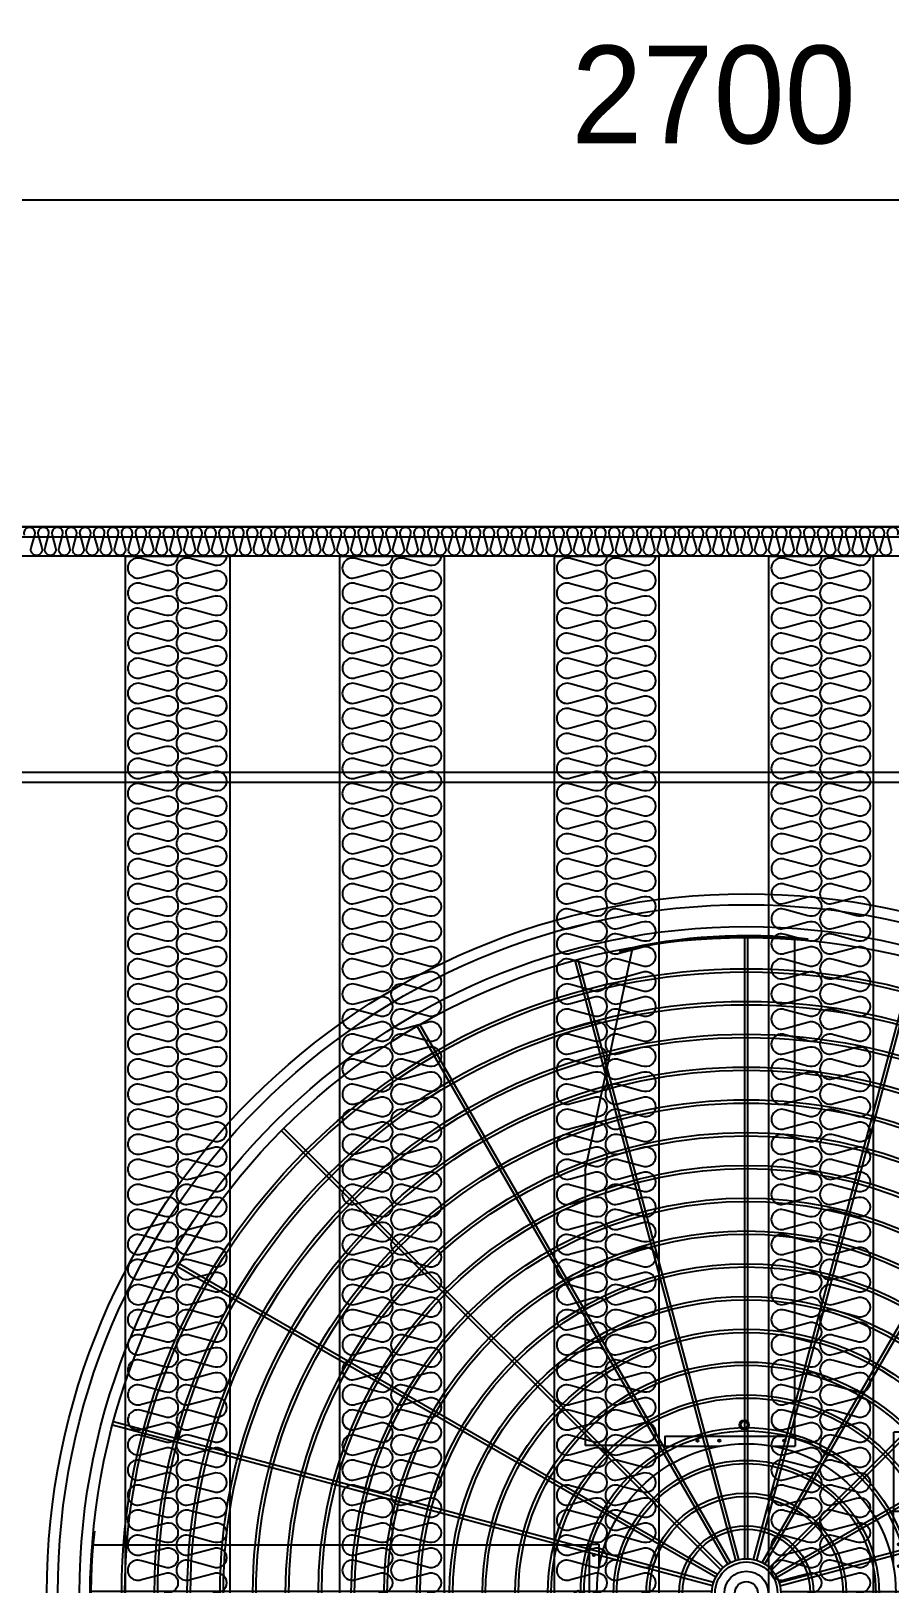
# Model space of a CAD drawing. Header units: millimetres. Extents: x 2376 to 31783, y 3878 to 24674.
# Drawn here: x 6692 to 7923, y 11557 to 13782 of the extents above; entities that cross this region are included whole.
import ezdxf

# ---------------------------------------------------------------- set-up
doc = ezdxf.new("R2010")
doc.units = ezdxf.units.MM
for name, color, linetype in [('LINE', 7, 'Continuous'), ('SMS', 220, 'Continuous'), ('냉각탑', 4, 'Continuous'), ('냉각탑_dim', 1, 'Continuous')]:
    doc.layers.add(name, color=color, linetype=linetype)
doc.styles.add('HY울릉도L', font='')
doc.styles.get('HY울릉도L').set_extended_font_data('HY울릉도L')
doc.dimstyles.new('성지DIM', dxfattribs={"dimtxt": 3.5, "dimasz": 3, "dimexe": 1, "dimexo": 2.5, "dimgap": 2, "dimtad": 1, "dimdec": 0, "dimzin": 3, "dimdsep": 46, "dimtxsty": 'HY울릉도L', "dimblk": 'ARCHTICK', "dimcen": -2, "dimclrd": 256, "dimclre": 256, "dimclrt": 7, "dimadec": 0, "dimazin": 0, "dimtfac": 1, "dimtdec": 0, "dimtofl": 0, "dimtmove": 0, "dimatfit": 3, "dimfxl": 1, "dimtolj": 1, "dimtzin": 0, "dimlwe": -1, "dimarcsym": 0})

# ---------------------------------------------------------------- blocks, each defined once
blk = doc.blocks.new('_ArchTick')
at = {"color": 0, "linetype": 'ByBlock', "const_width": 0.15}
blk.add_lwpolyline([(-0.5, -0.5), (0.5, 0.5)], dxfattribs=at)
blk = doc.blocks.new('*D592')
at = {"layer": 'Defpoints', "color": 0, "transparency": 16777216}
for p in [(9020, 13540.6), (6320.3, 13071.8), (9020, 13071.8)]:
    blk.add_point(p, dxfattribs=at)
at = {"layer": '냉각탑_dim', "transparency": 16777216}
for p, q in [((6320.3, 13171.8), (6320.3, 13580.6)), ((9020, 13171.8), (9020, 13580.6))]:
    blk.add_line(p, q, dxfattribs=at)
at = {"layer": '냉각탑_dim', "lineweight": -2, "transparency": 16777216}
blk.add_line((6320.3, 13540.6), (9020, 13540.6), dxfattribs=at)
at = {"layer": '냉각탑_dim', "lineweight": -2, "transparency": 16777216, "xscale": 120, "yscale": 120, "zscale": 120, "rotation": 180}
blk.add_blockref('_ArchTick', (6320.3, 13540.6), dxfattribs=at)
at = {"layer": '냉각탑_dim', "lineweight": -2, "transparency": 16777216, "xscale": 120, "yscale": 120, "zscale": 120}
blk.add_blockref('_ArchTick', (9020, 13540.6), dxfattribs=at)
at = {"layer": '냉각탑_dim', "color": 7, "transparency": 16777216, "insert": (7670.2, 13690.6), "char_height": 140, "attachment_point": 5, "style": 'HY울릉도L'}
blk.add_mtext('\\A1;2700', dxfattribs=at)
blk = doc.blocks.new('A$C1FB73ED1')
for p, q in [((1277, 1342.9), (1277, 2480)), ((1283, 1342.9), (1283, 2480)), ((1260.8, 1340), (966.5, 2438.3)), ((1266.6, 1341.6), (972.3, 2439.9)), ((1293.4, 1341.6), (1587.7, 2439.9)), ((1299.2, 1340), (1593.5, 2438.3)), ((1245.9, 1333), (677.4, 2317.7)), ((1251.1, 1336), (682.6, 2320.7)), ((1308.9, 1336), (1877.4, 2320.7)), ((1314.1, 1333), (1882.6, 2317.7)), ((1233.4, 1322.4), (429.4, 2126.4)), ((1237.6, 1326.6), (433.6, 2130.6)), ((1322.4, 1326.6), (2126.4, 2130.6)), ((1326.6, 1322.4), (2130.6, 2126.4)), ((1224, 1308.9), (239.3, 1877.4)), ((1227, 1314.1), (242.3, 1882.6)), ((1333, 1314.1), (2317.7, 1882.6)), ((1336, 1308.9), (2320.7, 1877.4)), ((1220, 1299.2), (121.7, 1593.5)), ((1340, 1299.2), (2438.3, 1593.5)), ((1218.4, 1293.4), (120.1, 1587.7)), ((1341.6, 1293.4), (2439.9, 1587.7)), ((1217.1, 1283), (80, 1283)), ((1342.9, 1283), (2480, 1283)), ((1217.1, 1277), (80, 1277)), ((1218.4, 1266.6), (120.1, 972.3)), ((1220, 1260.8), (121.7, 966.5)), ((1224, 1251.1), (239.3, 682.6)), ((1336, 1251.1), (2320.7, 682.6)), ((1340, 1260.8), (2438.3, 966.5)), ((1341.6, 1266.6), (2439.9, 972.3)), ((1342.9, 1277), (2480, 1277)), ((1227, 1245.9), (242.3, 677.4)), ((1233.4, 1237.6), (429.4, 433.6)), ((1237.6, 1233.4), (433.6, 429.4)), ((1245.9, 1227), (677.4, 242.3)), ((1251.1, 1224), (682.6, 239.3)), ((1308.9, 1224), (1877.4, 239.3)), ((1314.1, 1227), (1882.6, 242.3)), ((1322.4, 1233.4), (2126.4, 429.4)), ((1326.6, 1237.6), (2130.6, 433.6)), ((1333, 1245.9), (2317.7, 677.4)), ((1260.8, 1220), (966.5, 121.7)), ((1266.6, 1218.4), (972.3, 120.1)), ((1277, 1217.1), (1277, 80)), ((1283, 1217.1), (1283, 80)), ((1293.4, 1218.4), (1587.7, 120.1)), ((1299.2, 1220), (1593.5, 121.7))]:
    blk.add_line(p, q)
for radius in [1280, 1260, 1220, 1200]:
    blk.add_circle((1280, 1280), radius)
at = {"ltscale": 5}
for radius in [1143, 1137, 1083, 1077, 1023, 1017, 963, 957, 903, 897, 843, 837, 783, 777, 723, 717, 663, 657, 603, 597, 543, 537, 483, 477, 423, 417, 363, 357, 303, 297, 243, 237, 183, 177, 123, 117, 63, 57, 40, 21]:
    blk.add_circle((1280, 1280), radius, dxfattribs=at)
at = {"color": 7}
blk.add_circle((1280, 1280), 273.5, dxfattribs=at)
at = {"layer": 'LINE', "color": 7}
for p, q in [((1368.2, 2477.5), (1368.2, 1567)), ((985.2, 2053.4), (1071.5, 2459.4)), ((985.2, 2053.4), (985.2, 1550)), ((1130.8, 1567), (1369.4, 1567)), ((1130.8, 1567), (1369.4, 1567)), ((1130.8, 1567), (1130.8, 1549)), ((1130.8, 1567), (1130.8, 1549)), ((1369.4, 1567), (1369.4, 1549)), ((1369.4, 1567), (1369.4, 1549)), ((2111.5, 1574.8), (1550, 1574.8)), ((1550, 1429.2), (1550, 1574.8)), ((1550, 1429.2), (1550, 1574.8)), ((2111.5, 1574.8), (2457.5, 1488.5)), ((1130.8, 1550), (985.2, 1550)), ((1130.8, 1550), (985.2, 1550)), ((1130.8, 1549), (1230.5, 1549)), ((1130.8, 1549), (1230.5, 1549)), ((1329.5, 1549), (1369.4, 1549)), ((1329.5, 1549), (1369.4, 1549)), ((1549, 1429.2), (1549, 1329.5)), ((1549, 1429.2), (1549, 1329.5)), ((1567, 1429.2), (1549, 1429.2)), ((1567, 1429.2), (1549, 1429.2)), ((1567, 1429.2), (1567, 1190.6)), ((1567, 1429.2), (1567, 1190.6)), ((84.4, 1368.2), (993, 1368.2)), ((84.4, 1368.2), (993, 1368.2)), ((993, 1130.8), (993, 1369.4)), ((993, 1130.8), (993, 1369.4)), ((993, 1369.4), (1011, 1369.4)), ((993, 1369.4), (1011, 1369.4)), ((993, 1130.8), (993, 1369.4)), ((993, 1130.8), (993, 1369.4)), ((993, 1369.4), (1011, 1369.4)), ((993, 1369.4), (1011, 1369.4)), ((1011, 1329.5), (1011, 1369.4)), ((1011, 1329.5), (1011, 1369.4)), ((1011, 1329.5), (1011, 1369.4)), ((1011, 1329.5), (1011, 1369.4)), ((1011, 1130.8), (1011, 1230.5)), ((1011, 1130.8), (1011, 1230.5)), ((1011, 1130.8), (1011, 1230.5)), ((1011, 1130.8), (1011, 1230.5)), ((1549, 1230.5), (1549, 1190.6)), ((1549, 1230.5), (1549, 1190.6)), ((1567, 1190.6), (1549, 1190.6)), ((1567, 1190.6), (1549, 1190.6)), ((2475.6, 1191.8), (1567, 1191.8)), ((993, 1130.8), (1011, 1130.8)), ((993, 1130.8), (1011, 1130.8)), ((993, 1130.8), (1011, 1130.8)), ((993, 1130.8), (1011, 1130.8)), ((1010, 1130.8), (1010, 985.2)), ((1010, 1130.8), (1010, 985.2)), ((1010, 1130.8), (1010, 985.2)), ((1010, 1130.8), (1010, 985.2)), ((508.5, 985.2), (102.5, 1071.5)), ((1230.5, 1011), (1190.6, 1011)), ((1190.6, 993), (1190.6, 1011)), ((1230.5, 1011), (1190.6, 1011)), ((1190.6, 993), (1190.6, 1011)), ((1429.2, 1011), (1329.5, 1011)), ((1429.2, 1011), (1329.5, 1011)), ((1429.2, 993), (1429.2, 1011)), ((1429.2, 993), (1429.2, 1011)), ((1429.2, 1010), (1574.8, 1010)), ((1429.2, 1010), (1574.8, 1010)), ((1574.8, 506.6), (1574.8, 1010)), ((508.5, 985.2), (1010, 985.2)), ((508.5, 985.2), (1010, 985.2)), ((1429.2, 993), (1190.6, 993)), ((1429.2, 993), (1190.6, 993)), ((1191.8, 82.5), (1191.8, 993)), ((1574.8, 506.6), (1488.5, 100.6)), ((1512.8, 104.1), (1512.8, 106.1)), ((1166.8, 83), (1166.8, 85)), ((1393.2, 83), (1393.2, 85))]:
    blk.add_line(p, q, dxfattribs=at)
for points in [[(1272.3, 1594.4), (1268.5, 1587.9), (1272.3, 1581.4), (1279.8, 1581.4), (1283.5, 1587.9), (1279.8, 1594.4)], [(1272.3, 1594.4), (1268.5, 1587.9), (1272.3, 1581.4), (1279.8, 1581.4), (1283.5, 1587.9), (1279.8, 1594.4)], [(965.6, 1272.3), (972.1, 1268.5), (978.6, 1272.3), (978.6, 1279.8), (972.1, 1283.5), (965.6, 1279.8)], [(965.6, 1272.3), (972.1, 1268.5), (978.6, 1272.3), (978.6, 1279.8), (972.1, 1283.5), (965.6, 1279.8)], [(965.6, 1272.3), (972.1, 1268.5), (978.6, 1272.3), (978.6, 1279.8), (972.1, 1283.5), (965.6, 1279.8)], [(965.6, 1272.3), (972.1, 1268.5), (978.6, 1272.3), (978.6, 1279.8), (972.1, 1283.5), (965.6, 1279.8)], [(1594.4, 1287.7), (1587.9, 1291.5), (1581.4, 1287.7), (1581.4, 1280.2), (1587.9, 1276.5), (1594.4, 1280.2)], [(1594.4, 1287.7), (1587.9, 1291.5), (1581.4, 1287.7), (1581.4, 1280.2), (1587.9, 1276.5), (1594.4, 1280.2)], [(1287.7, 965.6), (1291.5, 972.1), (1287.7, 978.6), (1280.2, 978.6), (1276.5, 972.1), (1280.2, 965.6)], [(1287.7, 965.6), (1291.5, 972.1), (1287.7, 978.6), (1280.2, 978.6), (1276.5, 972.1), (1280.2, 965.6)]]:
    blk.add_lwpolyline(points, close=True, dxfattribs=at)
for centre, radius in [((1276, 1587.9), 8.5), ((1276, 1587.9), 8.5), ((1190.6, 1559), 2), ((1190.6, 1559), 2), ((1230.6, 1559), 2), ((1230.6, 1559), 2), ((1349.6, 1559), 2), ((1349.6, 1559), 2), ((1559, 1369.4), 2), ((1559, 1369.4), 2), ((1001, 1349.6), 2), ((1001, 1349.6), 2), ((1001, 1349.6), 2), ((1001, 1349.6), 2), ((1559, 1329.4), 2), ((1559, 1329.4), 2), ((972.1, 1276), 8.5), ((972.1, 1276), 8.5), ((972.1, 1276), 8.5), ((972.1, 1276), 8.5), ((1587.9, 1284), 8.5), ((1587.9, 1284), 8.5), ((1001, 1230.6), 2), ((1001, 1230.6), 2), ((1001, 1230.6), 2), ((1001, 1230.6), 2), ((1559, 1210.4), 2), ((1559, 1210.4), 2), ((1001, 1190.6), 2), ((1001, 1190.6), 2), ((1001, 1190.6), 2), ((1001, 1190.6), 2), ((1210.4, 1001), 2), ((1210.4, 1001), 2), ((1329.4, 1001), 2), ((1329.4, 1001), 2), ((1369.4, 1001), 2), ((1369.4, 1001), 2), ((1284, 972.1), 8.5), ((1284, 972.1), 8.5)]:
    blk.add_circle(centre, radius, dxfattribs=at)
for centre, radius, start, end in [((1280, 1483.4), 1000, 83.5007, 103.4595), ((1280, 1483.4), 998, 83.4876, 103.487), ((1481.5, 1280), 998, 353.4876, 13.487), ((1481.5, 1280), 1000, 353.5007, 13.4595), ((1078.5, 1280), 1000, 173.5007, 193.4595), ((1078.5, 1280), 998, 173.4876, 193.487), ((1280, 1076.6), 998, 263.4876, 283.487), ((1280, 1076.6), 1000, 263.5007, 283.4595)]:
    blk.add_arc(centre, radius, start, end, dxfattribs=at)
blk = doc.blocks.new('SP 200RT')
at = {"color": 7}
for p, q in [((-109298.6, -79919.9), (-109298.6, -82797.9)), ((-109148.6, -79919.9), (-109148.6, -82797.9))]:
    blk.add_line(p, q, dxfattribs=at)
blk.add_line((-109298.6, -79919.9), (-109148.6, -79919.9))
at = {"layer": 'SMS', "color": 5}
for points in [[(-109222.8, -79919.9, -0.504262), (-109242.3, -79932.4), (-109275.2, -79923.4, 1.449198), (-109275.2, -79950.3), (-109242.3, -79941.4, -0.524856), (-109222.8, -79954.8, -0.524856), (-109242.3, -79968.3), (-109275.2, -79959.4, 1.449198), (-109275.2, -79986.2), (-109242.3, -79977.3, -0.524856), (-109222.8, -79990.7, -0.524856), (-109242.3, -80004.2), (-109275.2, -79995.3, 1.449198), (-109275.2, -80022.1), (-109242.3, -80013.2, -0.524856), (-109222.8, -80026.7, -0.524856), (-109242.3, -80040.1), (-109275.2, -80031.2, 1.449198), (-109275.2, -80058), (-109242.3, -80049.1, -0.524856), (-109222.8, -80062.6, -0.524856), (-109242.3, -80076), (-109275.2, -80067.1, 1.449198), (-109275.2, -80093.9), (-109242.3, -80085, -0.524856), (-109222.8, -80098.5, -0.524856), (-109242.3, -80111.9), (-109275.2, -80103, 1.449198), (-109275.2, -80129.9), (-109242.3, -80121, -0.524856), (-109222.8, -80134.4, -0.417249), (-109237.3, -80148.7)], [(-109153.2, -79919.9, -0.504262), (-109172.6, -79932.4), (-109205.5, -79923.4, 1.449198), (-109205.5, -79950.3), (-109172.6, -79941.4, -0.524856), (-109153.2, -79954.8, -0.524856), (-109172.6, -79968.3), (-109205.5, -79959.4, 1.449198), (-109205.5, -79986.2), (-109172.6, -79977.3, -0.524856), (-109153.2, -79990.7, -0.524856), (-109172.6, -80004.2), (-109205.5, -79995.3, 1.449198), (-109205.5, -80022.1), (-109172.6, -80013.2, -0.524856), (-109153.2, -80026.7, -0.524856), (-109172.6, -80040.1), (-109205.5, -80031.2, 1.449198), (-109205.5, -80058), (-109172.6, -80049.1, -0.524856), (-109153.2, -80062.6, -0.524856), (-109172.6, -80076), (-109205.5, -80067.1, 1.449198), (-109205.5, -80093.9), (-109172.6, -80085, -0.524856), (-109153.2, -80098.5, -0.524856), (-109172.6, -80111.9), (-109205.5, -80103, 1.449198), (-109205.5, -80129.9), (-109172.6, -80121, -0.524856), (-109153.2, -80134.4, -0.417249), (-109167.7, -80148.7)], [(-109294.2, -80120, 0.446849), (-109275.2, -80129.9), (-109242.3, -80121, -0.524856), (-109222.8, -80134.4, -0.524856), (-109242.3, -80147.8), (-109275.2, -80138.9, 1.449198), (-109275.2, -80165.8), (-109242.3, -80156.9, -0.524856), (-109222.8, -80170.3, -0.524856), (-109242.3, -80183.7), (-109275.2, -80174.8, 1.449198), (-109275.2, -80201.7), (-109242.3, -80192.8, -0.524856), (-109222.8, -80206.2, -0.524856), (-109242.3, -80219.6), (-109275.2, -80210.7, 1.449198), (-109275.2, -80237.6), (-109242.3, -80228.7, -0.524856), (-109222.8, -80242.1, -0.524856), (-109242.3, -80255.5), (-109275.2, -80246.6, 1.449198), (-109275.2, -80273.5), (-109242.3, -80264.6, -0.524856), (-109222.8, -80278, -0.524856), (-109242.3, -80291.5), (-109275.2, -80282.5, 1.449198), (-109275.2, -80309.4), (-109242.3, -80300.5, -0.524856), (-109222.8, -80313.9, -0.524856), (-109242.3, -80327.4), (-109275.2, -80318.5, 1.449198), (-109275.2, -80345.3), (-109242.3, -80336.4, -0.524856), (-109222.8, -80349.8, -0.524856), (-109242.3, -80363.3), (-109275.2, -80354.4, 1.449198), (-109275.2, -80381.2), (-109242.3, -80372.3, -0.524856), (-109222.8, -80385.8, -0.524856), (-109242.3, -80399.2), (-109275.2, -80390.3, 1.449198), (-109275.2, -80417.1), (-109242.3, -80408.2, -0.524856), (-109222.8, -80421.7, -0.524856), (-109242.3, -80435.1), (-109275.2, -80426.2, 1.449198), (-109275.2, -80453), (-109242.3, -80444.1, -0.524856), (-109222.8, -80457.6, -0.524856), (-109242.3, -80471), (-109275.2, -80462.1, 1.449198), (-109275.2, -80489), (-109242.3, -80480.1, -0.524856), (-109222.8, -80493.5, -0.524856), (-109242.3, -80506.9), (-109275.2, -80498, 1.449198), (-109275.2, -80524.9), (-109242.3, -80516, -0.524856), (-109222.8, -80529.4, -0.524856), (-109242.3, -80542.8), (-109275.2, -80533.9, 1.449198), (-109275.2, -80560.8), (-109242.3, -80551.9, -0.524856), (-109222.8, -80565.3, -0.524856), (-109242.3, -80578.7), (-109275.2, -80569.8, 1.449198), (-109275.2, -80596.7), (-109242.3, -80587.8, -0.524856), (-109222.8, -80601.2, -0.524856), (-109242.3, -80614.6), (-109275.2, -80605.7, 1.449198), (-109275.2, -80632.6), (-109242.3, -80623.7, -0.524856), (-109222.8, -80637.1, -0.524856), (-109242.3, -80650.6), (-109275.2, -80641.6, 1.449198), (-109275.2, -80668.5), (-109242.3, -80659.6, -0.524856), (-109222.8, -80673, -0.524856), (-109242.3, -80686.5), (-109275.2, -80677.6, 1.449198), (-109275.2, -80704.4), (-109242.3, -80695.5, -0.524856), (-109222.8, -80708.9, -0.524856), (-109242.3, -80722.4), (-109275.2, -80713.5, 1.449198), (-109275.2, -80740.3), (-109242.3, -80731.4, -0.524856), (-109222.8, -80744.9, -0.524856), (-109242.3, -80758.3), (-109275.2, -80749.4, 1.449198), (-109275.2, -80776.2), (-109242.3, -80767.3, -0.524856), (-109222.8, -80780.8, -0.524856), (-109242.3, -80794.2), (-109275.2, -80785.3, 1.449198), (-109275.2, -80812.1), (-109242.3, -80803.2, -0.524856), (-109222.8, -80816.7, -0.524856), (-109242.3, -80830.1), (-109275.2, -80821.2, 1.449198), (-109275.2, -80848.1), (-109242.3, -80839.2, -0.524856), (-109222.8, -80852.6, -0.524856), (-109242.3, -80866), (-109275.2, -80857.1, 1.449198), (-109275.2, -80884), (-109242.3, -80875.1, -0.524856), (-109222.8, -80888.5, -0.524856), (-109242.3, -80901.9), (-109275.2, -80893, 1.449198), (-109275.2, -80919.9), (-109242.3, -80911, -0.524856), (-109222.8, -80924.4, -0.524856), (-109242.3, -80937.8), (-109275.2, -80928.9, 1.449198), (-109275.2, -80955.8), (-109242.3, -80946.9, -0.524856), (-109222.8, -80960.3, -0.524856), (-109242.3, -80973.7), (-109275.2, -80964.8, 1.449198), (-109275.2, -80991.7), (-109242.3, -80982.8, -0.524856), (-109222.8, -80996.2, -0.524856), (-109242.3, -81009.7), (-109275.2, -81000.7, 1.449198), (-109275.2, -81027.6), (-109242.3, -81018.7, -0.524856), (-109222.8, -81032.1, -0.524856), (-109242.3, -81045.6), (-109275.2, -81036.7, 1.449198), (-109275.2, -81063.5), (-109242.3, -81054.6, -0.524856), (-109222.8, -81068, -0.524856), (-109242.3, -81081.5), (-109275.2, -81072.6, 1.449198), (-109275.2, -81099.4), (-109242.3, -81090.5, -0.524856), (-109222.8, -81104, -0.524856), (-109242.3, -81117.4), (-109275.2, -81108.5, 1.449198), (-109275.2, -81135.3), (-109242.3, -81126.4, -0.524856), (-109222.8, -81139.9, -0.524856), (-109242.3, -81153.3), (-109275.2, -81144.4, 1.449198), (-109275.2, -81171.2), (-109242.3, -81162.3, -0.524856), (-109222.8, -81175.8, -0.417249), (-109237.3, -81190.1)], [(-109224.5, -80120, 0.446849), (-109205.5, -80129.9), (-109172.6, -80121, -0.524856), (-109153.2, -80134.4, -0.524856), (-109172.6, -80147.8), (-109205.5, -80138.9, 1.449198), (-109205.5, -80165.8), (-109172.6, -80156.9, -0.524856), (-109153.2, -80170.3, -0.524856), (-109172.6, -80183.7), (-109205.5, -80174.8, 1.449198), (-109205.5, -80201.7), (-109172.6, -80192.8, -0.524856), (-109153.2, -80206.2, -0.524856), (-109172.6, -80219.6), (-109205.5, -80210.7, 1.449198), (-109205.5, -80237.6), (-109172.6, -80228.7, -0.524856), (-109153.2, -80242.1, -0.524856), (-109172.6, -80255.5), (-109205.5, -80246.6, 1.449198), (-109205.5, -80273.5), (-109172.6, -80264.6, -0.524856), (-109153.2, -80278, -0.524856), (-109172.6, -80291.5), (-109205.5, -80282.5, 1.449198), (-109205.5, -80309.4), (-109172.6, -80300.5, -0.524856), (-109153.2, -80313.9, -0.524856), (-109172.6, -80327.4), (-109205.5, -80318.5, 1.449198), (-109205.5, -80345.3), (-109172.6, -80336.4, -0.524856), (-109153.2, -80349.8, -0.524856), (-109172.6, -80363.3), (-109205.5, -80354.4, 1.449198), (-109205.5, -80381.2), (-109172.6, -80372.3, -0.524856), (-109153.2, -80385.8, -0.524856), (-109172.6, -80399.2), (-109205.5, -80390.3, 1.449198), (-109205.5, -80417.1), (-109172.6, -80408.2, -0.524856), (-109153.2, -80421.7, -0.524856), (-109172.6, -80435.1), (-109205.5, -80426.2, 1.449198), (-109205.5, -80453), (-109172.6, -80444.1, -0.524856), (-109153.2, -80457.6, -0.524856), (-109172.6, -80471), (-109205.5, -80462.1, 1.449198), (-109205.5, -80489), (-109172.6, -80480.1, -0.524856), (-109153.2, -80493.5, -0.524856), (-109172.6, -80506.9), (-109205.5, -80498, 1.449198), (-109205.5, -80524.9), (-109172.6, -80516, -0.524856), (-109153.2, -80529.4, -0.524856), (-109172.6, -80542.8), (-109205.5, -80533.9, 1.449198), (-109205.5, -80560.8), (-109172.6, -80551.9, -0.524856), (-109153.2, -80565.3, -0.524856), (-109172.6, -80578.7), (-109205.5, -80569.8, 1.449198), (-109205.5, -80596.7), (-109172.6, -80587.8, -0.524856), (-109153.2, -80601.2, -0.524856), (-109172.6, -80614.6), (-109205.5, -80605.7, 1.449198), (-109205.5, -80632.6), (-109172.6, -80623.7, -0.524856), (-109153.2, -80637.1, -0.524856), (-109172.6, -80650.6), (-109205.5, -80641.6, 1.449198), (-109205.5, -80668.5), (-109172.6, -80659.6, -0.524856), (-109153.2, -80673, -0.524856), (-109172.6, -80686.5), (-109205.5, -80677.6, 1.449198), (-109205.5, -80704.4), (-109172.6, -80695.5, -0.524856), (-109153.2, -80708.9, -0.524856), (-109172.6, -80722.4), (-109205.5, -80713.5, 1.449198), (-109205.5, -80740.3), (-109172.6, -80731.4, -0.524856), (-109153.2, -80744.9, -0.524856), (-109172.6, -80758.3), (-109205.5, -80749.4, 1.449198), (-109205.5, -80776.2), (-109172.6, -80767.3, -0.524856), (-109153.2, -80780.8, -0.524856), (-109172.6, -80794.2), (-109205.5, -80785.3, 1.449198), (-109205.5, -80812.1), (-109172.6, -80803.2, -0.524856), (-109153.2, -80816.7, -0.524856), (-109172.6, -80830.1), (-109205.5, -80821.2, 1.449198), (-109205.5, -80848.1), (-109172.6, -80839.2, -0.524856), (-109153.2, -80852.6, -0.524856), (-109172.6, -80866), (-109205.5, -80857.1, 1.449198), (-109205.5, -80884), (-109172.6, -80875.1, -0.524856), (-109153.2, -80888.5, -0.524856), (-109172.6, -80901.9), (-109205.5, -80893, 1.449198), (-109205.5, -80919.9), (-109172.6, -80911, -0.524856), (-109153.2, -80924.4, -0.524856), (-109172.6, -80937.8), (-109205.5, -80928.9, 1.449198), (-109205.5, -80955.8), (-109172.6, -80946.9, -0.524856), (-109153.2, -80960.3, -0.524856), (-109172.6, -80973.7), (-109205.5, -80964.8, 1.449198), (-109205.5, -80991.7), (-109172.6, -80982.8, -0.524856), (-109153.2, -80996.2, -0.524856), (-109172.6, -81009.7), (-109205.5, -81000.7, 1.449198), (-109205.5, -81027.6), (-109172.6, -81018.7, -0.524856), (-109153.2, -81032.1, -0.524856), (-109172.6, -81045.6), (-109205.5, -81036.7, 1.449198), (-109205.5, -81063.5), (-109172.6, -81054.6, -0.524856), (-109153.2, -81068, -0.524856), (-109172.6, -81081.5), (-109205.5, -81072.6, 1.449198), (-109205.5, -81099.4), (-109172.6, -81090.5, -0.524856), (-109153.2, -81104, -0.524856), (-109172.6, -81117.4), (-109205.5, -81108.5, 1.449198), (-109205.5, -81135.3), (-109172.6, -81126.4, -0.524856), (-109153.2, -81139.9, -0.524856), (-109172.6, -81153.3), (-109205.5, -81144.4, 1.449198), (-109205.5, -81171.2), (-109172.6, -81162.3, -0.524856), (-109153.2, -81175.8, -0.417249), (-109167.7, -81190.1)], [(-109294.2, -81161.4, 0.446849), (-109275.2, -81171.2), (-109242.3, -81162.3, -0.524856), (-109222.8, -81175.8, -0.524856), (-109242.3, -81189.2), (-109275.2, -81180.3, 1.449198), (-109275.2, -81207.2), (-109242.3, -81198.3, -0.524856), (-109222.8, -81211.7, -0.524856), (-109242.3, -81225.1), (-109275.2, -81216.2, 1.449198), (-109275.2, -81243.1), (-109242.3, -81234.2, -0.524856), (-109222.8, -81247.6, -0.524856), (-109242.3, -81261), (-109275.2, -81252.1, 1.449198), (-109275.2, -81279), (-109242.3, -81270.1, -0.524856), (-109222.8, -81283.5, -0.524856), (-109242.3, -81296.9), (-109275.2, -81288, 1.449198), (-109275.2, -81314.9), (-109242.3, -81306, -0.524856), (-109222.8, -81319.4, -0.524856), (-109242.3, -81332.8), (-109275.2, -81323.9, 1.449198), (-109275.2, -81350.8), (-109242.3, -81341.9, -0.524856), (-109222.8, -81355.3, -0.524856), (-109242.3, -81368.8), (-109275.2, -81359.8, 1.449198), (-109275.2, -81386.7), (-109242.3, -81377.8, -0.524856), (-109222.8, -81391.2, -0.524856), (-109242.3, -81404.7)], [(-109224.5, -81161.4, 0.446849), (-109205.5, -81171.2), (-109172.6, -81162.3, -0.524856), (-109153.2, -81175.8, -0.524856), (-109172.6, -81189.2), (-109205.5, -81180.3, 1.449198), (-109205.5, -81207.2), (-109172.6, -81198.3, -0.524856), (-109153.2, -81211.7, -0.524856), (-109172.6, -81225.1), (-109205.5, -81216.2, 1.449198), (-109205.5, -81243.1), (-109172.6, -81234.2, -0.524856), (-109153.2, -81247.6, -0.524856), (-109172.6, -81261), (-109205.5, -81252.1, 1.449198), (-109205.5, -81279), (-109172.6, -81270.1, -0.524856), (-109153.2, -81283.5, -0.524856), (-109172.6, -81296.9), (-109205.5, -81288, 1.449198), (-109205.5, -81314.9), (-109172.6, -81306, -0.524856), (-109153.2, -81319.4, -0.524856), (-109172.6, -81332.8), (-109205.5, -81323.9, 1.449198), (-109205.5, -81350.8), (-109172.6, -81341.9, -0.524856), (-109153.2, -81355.3, -0.524856), (-109172.6, -81368.8), (-109205.5, -81359.8, 1.449198), (-109205.5, -81386.7), (-109172.6, -81377.8, -0.524856), (-109153.2, -81391.2, -0.524856), (-109172.6, -81404.7)]]:
    blk.add_lwpolyline(points, format="xyb", dxfattribs=at)
blk = doc.blocks.new('3')
for p, q in [((8175.3, 13071.8), (6320.3, 13071.8)), ((6361.5, 13071.8), (9020, 13071.8)), ((6375.6, 13057.8), (9020, 13057.8)), ((6422.5, 12720.3), (9020, 12720.3)), ((6361.5, 12706.2), (9020, 12706.2))]:
    blk.add_line(p, q)
at = {"color": 7}
for p, q in [((6320.3, 13071.8), (8175.3, 13071.8)), ((8978.3, 13029.8), (6362.3, 13029.8))]:
    blk.add_line(p, q, dxfattribs=at)
at = {"ltscale": 500}
blk.add_lwpolyline([(6320.3, 13071.8), (9020, 13071.8), (9020, 10071.8), (6320.3, 10071.8)], close=True, dxfattribs=at)
at = {"layer": 'SMS', "color": 5}
for points in [[(7047.1, 13070.6, 0.446849), (7041.7, 13060.1), (7046.6, 13041.8, -0.524856), (7039.1, 13031, -0.524856), (7031.7, 13041.8), (7036.6, 13060.1, 1.449198), (7021.7, 13060.1), (7026.7, 13041.8, -0.524856), (7019.2, 13031, -0.524856), (7011.7, 13041.8), (7016.7, 13060.1, 1.449198), (7001.8, 13060.1), (7006.7, 13041.8, -0.524856), (6999.2, 13031, -0.524856), (6991.8, 13041.8), (6996.7, 13060.1, 1.449198), (6981.8, 13060.1), (6986.8, 13041.8, -0.524856), (6979.3, 13031, -0.524856), (6971.8, 13041.8), (6976.8, 13060.1, 1.449198), (6961.9, 13060.1), (6966.8, 13041.8, -0.524856), (6959.3, 13031, -0.524856), (6951.9, 13041.8), (6956.8, 13060.1, 1.449198), (6941.9, 13060.1), (6946.9, 13041.8, -0.524856), (6939.4, 13031, -0.524856), (6931.9, 13041.8), (6936.9, 13060.1, 1.449198), (6922, 13060.1), (6926.9, 13041.8, -0.524856), (6919.4, 13031, -0.524856), (6912, 13041.8), (6916.9, 13060.1, 1.449198), (6902, 13060.1), (6907, 13041.8, -0.524856), (6899.5, 13031, -0.524856), (6892, 13041.8), (6897, 13060.1, 1.449198), (6882.1, 13060.1), (6887, 13041.8, -0.524856), (6879.5, 13031, -0.524856), (6872.1, 13041.8), (6877, 13060.1, 1.449198), (6862.1, 13060.1), (6867.1, 13041.8, -0.524856), (6859.6, 13031, -0.524856), (6852.1, 13041.8), (6857.1, 13060.1, 1.449198), (6842.2, 13060.1), (6847.1, 13041.8, -0.524856), (6839.6, 13031, -0.524856), (6832.2, 13041.8), (6837.1, 13060.1, 1.449198), (6822.2, 13060.1), (6827.2, 13041.8, -0.524856), (6819.7, 13031, -0.524856), (6812.2, 13041.8), (6817.2, 13060.1, 1.449198), (6802.3, 13060.1), (6807.2, 13041.8, -0.524856), (6799.7, 13031, -0.524856), (6792.3, 13041.8), (6797.2, 13060.1, 1.449198), (6782.3, 13060.1), (6787.3, 13041.8, -0.524856), (6779.8, 13031, -0.524856), (6772.3, 13041.8), (6777.3, 13060.1, 1.449198), (6762.4, 13060.1), (6767.3, 13041.8, -0.524856), (6759.8, 13031, -0.524856), (6752.4, 13041.8), (6757.3, 13060.1, 1.449198), (6742.4, 13060.1), (6747.4, 13041.8, -0.524856), (6739.9, 13031, -0.524856), (6732.4, 13041.8), (6737.4, 13060.1, 1.449198), (6722.5, 13060.1), (6727.4, 13041.8, -0.524856), (6719.9, 13031, -0.524856), (6712.5, 13041.8), (6717.4, 13060.1, 1.449198), (6702.5, 13060.1), (6707.5, 13041.8, -0.524856), (6700, 13031, -0.524856), (6692.5, 13041.8), (6697.5, 13060.1, 1.449198), (6682.6, 13060.1)], [(7625.7, 13070.6, 0.446849), (7620.2, 13060.1), (7625.2, 13041.8, -0.524856), (7617.7, 13031, -0.524856), (7610.2, 13041.8), (7615.2, 13060.1, 1.449198), (7600.3, 13060.1), (7605.2, 13041.8, -0.524856), (7597.7, 13031, -0.524856), (7590.3, 13041.8), (7595.2, 13060.1, 1.449198), (7580.3, 13060.1), (7585.3, 13041.8, -0.524856), (7577.8, 13031, -0.524856), (7570.3, 13041.8), (7575.3, 13060.1, 1.449198), (7560.4, 13060.1), (7565.3, 13041.8, -0.524856), (7557.8, 13031, -0.524856), (7550.4, 13041.8), (7555.3, 13060.1, 1.449198), (7540.4, 13060.1), (7545.4, 13041.8, -0.524856), (7537.9, 13031, -0.524856), (7530.4, 13041.8), (7535.4, 13060.1, 1.449198), (7520.5, 13060.1), (7525.4, 13041.8, -0.524856), (7517.9, 13031, -0.524856), (7510.5, 13041.8), (7515.4, 13060.1, 1.449198), (7500.5, 13060.1), (7505.5, 13041.8, -0.524856), (7498, 13031, -0.524856), (7490.5, 13041.8), (7495.5, 13060.1, 1.449198), (7480.6, 13060.1), (7485.5, 13041.8, -0.524856), (7478, 13031, -0.524856), (7470.6, 13041.8), (7475.5, 13060.1, 1.449198), (7460.6, 13060.1), (7465.6, 13041.8, -0.524856), (7458.1, 13031, -0.524856), (7450.6, 13041.8), (7455.6, 13060.1, 1.449198), (7440.7, 13060.1), (7445.6, 13041.8, -0.524856), (7438.1, 13031, -0.524856), (7430.7, 13041.8), (7435.6, 13060.1, 1.449198), (7420.7, 13060.1), (7425.7, 13041.8, -0.524856), (7418.2, 13031, -0.524856), (7410.7, 13041.8), (7415.7, 13060.1, 1.449198), (7400.8, 13060.1), (7405.7, 13041.8, -0.524856), (7398.2, 13031, -0.524856), (7390.8, 13041.8), (7395.7, 13060.1, 1.449198), (7380.8, 13060.1), (7385.8, 13041.8, -0.524856), (7378.3, 13031, -0.524856), (7370.8, 13041.8), (7375.8, 13060.1, 1.449198), (7360.9, 13060.1), (7365.8, 13041.8, -0.524856), (7358.3, 13031, -0.524856), (7350.9, 13041.8), (7355.8, 13060.1, 1.449198), (7340.9, 13060.1), (7345.9, 13041.8, -0.524856), (7338.4, 13031, -0.524856), (7330.9, 13041.8), (7335.9, 13060.1, 1.449198), (7321, 13060.1), (7325.9, 13041.8, -0.524856), (7318.4, 13031, -0.524856), (7311, 13041.8), (7315.9, 13060.1, 1.449198), (7301, 13060.1), (7306, 13041.8, -0.524856), (7298.5, 13031, -0.524856), (7291, 13041.8), (7296, 13060.1, 1.449198), (7281.1, 13060.1), (7286, 13041.8, -0.524856), (7278.5, 13031, -0.524856), (7271.1, 13041.8), (7276, 13060.1, 1.449198), (7261.1, 13060.1), (7266.1, 13041.8, -0.524856), (7258.6, 13031, -0.524856), (7251.1, 13041.8), (7256.1, 13060.1, 1.449198), (7241.2, 13060.1), (7246.1, 13041.8, -0.524856), (7238.6, 13031, -0.524856), (7231.2, 13041.8), (7236.1, 13060.1, 1.449198), (7221.2, 13060.1), (7226.2, 13041.8, -0.524856), (7218.7, 13031, -0.524856), (7211.2, 13041.8), (7216.2, 13060.1, 1.449198), (7201.3, 13060.1), (7206.2, 13041.8, -0.524856), (7198.7, 13031, -0.524856), (7191.3, 13041.8), (7196.2, 13060.1, 1.449198), (7181.3, 13060.1), (7186.3, 13041.8, -0.524856), (7178.8, 13031, -0.524856), (7171.3, 13041.8), (7176.3, 13060.1, 1.449198), (7161.4, 13060.1), (7166.3, 13041.8, -0.524856), (7158.8, 13031, -0.524856), (7151.4, 13041.8), (7156.3, 13060.1, 1.449198), (7141.4, 13060.1), (7146.4, 13041.8, -0.524856), (7138.9, 13031, -0.524856), (7131.4, 13041.8), (7136.4, 13060.1, 1.449198), (7121.5, 13060.1), (7126.4, 13041.8, -0.524856), (7118.9, 13031, -0.524856), (7111.5, 13041.8), (7116.4, 13060.1, 1.449198), (7101.5, 13060.1), (7106.5, 13041.8, -0.524856), (7099, 13031, -0.524856), (7091.5, 13041.8), (7096.5, 13060.1, 1.449198), (7081.6, 13060.1), (7086.5, 13041.8, -0.524856), (7079, 13031, -0.524856), (7071.6, 13041.8), (7076.5, 13060.1, 1.449198), (7061.6, 13060.1), (7066.6, 13041.8, -0.524856), (7059.1, 13031, -0.524856), (7051.6, 13041.8), (7056.6, 13060.1, 1.449198), (7041.7, 13060.1), (7046.6, 13041.8, -0.524856), (7039.1, 13031, -0.417249), (7031.2, 13039)], [(7934.4, 13060.1, 1.449198), (7919.5, 13060.1), (7924.4, 13041.8, -0.524856), (7916.9, 13031, -0.524856), (7909.5, 13041.8), (7914.4, 13060.1, 1.449198), (7899.5, 13060.1), (7904.5, 13041.8, -0.524856), (7897, 13031, -0.524856), (7889.5, 13041.8), (7894.5, 13060.1, 1.449198), (7879.6, 13060.1), (7884.5, 13041.8, -0.524856), (7877, 13031, -0.524856), (7869.6, 13041.8), (7874.5, 13060.1, 1.449198), (7859.6, 13060.1), (7864.6, 13041.8, -0.524856), (7857.1, 13031, -0.524856), (7849.6, 13041.8), (7854.6, 13060.1, 1.449198), (7839.7, 13060.1), (7844.6, 13041.8, -0.524856), (7837.1, 13031, -0.524856), (7829.7, 13041.8), (7834.6, 13060.1, 1.449198), (7819.7, 13060.1), (7824.7, 13041.8, -0.524856), (7817.2, 13031, -0.524856), (7809.7, 13041.8), (7814.7, 13060.1, 1.449198), (7799.8, 13060.1), (7804.7, 13041.8, -0.524856), (7797.2, 13031, -0.524856), (7789.8, 13041.8), (7794.7, 13060.1, 1.449198), (7779.8, 13060.1), (7784.8, 13041.8, -0.524856), (7777.3, 13031, -0.524856), (7769.8, 13041.8), (7774.8, 13060.1, 1.449198), (7759.9, 13060.1), (7764.8, 13041.8, -0.524856), (7757.3, 13031, -0.524856), (7749.9, 13041.8), (7754.8, 13060.1, 1.449198), (7739.9, 13060.1), (7744.9, 13041.8, -0.524856), (7737.4, 13031, -0.524856), (7729.9, 13041.8), (7734.9, 13060.1, 1.449198), (7720, 13060.1), (7724.9, 13041.8, -0.524856), (7717.4, 13031, -0.524856), (7710, 13041.8), (7714.9, 13060.1, 1.449198), (7700, 13060.1), (7705, 13041.8, -0.524856), (7697.5, 13031, -0.524856), (7690, 13041.8), (7695, 13060.1, 1.449198), (7680.1, 13060.1), (7685, 13041.8, -0.524856), (7677.5, 13031, -0.524856), (7670.1, 13041.8), (7675, 13060.1, 1.449198), (7660.1, 13060.1), (7665.1, 13041.8, -0.524856), (7657.6, 13031, -0.524856), (7650.1, 13041.8), (7655.1, 13060.1, 1.449198), (7640.2, 13060.1), (7645.1, 13041.8, -0.524856), (7637.6, 13031, -0.524856), (7630.2, 13041.8), (7635.1, 13060.1, 1.449198), (7620.2, 13060.1), (7625.2, 13041.8, -0.524856), (7617.7, 13031, -0.417249), (7609.7, 13039)]]:
    blk.add_lwpolyline(points, format="xyb", dxfattribs=at)
for p in [(116125.6, 92949.7), (116432.9, 92949.7), (116740.2, 92949.7), (117047.6, 92949.7)]:
    blk.add_blockref('SP 200RT', p)
at = {"layer": '냉각탑', "xscale": 0.7829768747821867, "yscale": 0.7829768747821867, "zscale": 0.7829768747821867}
blk.add_blockref('A$C1FB73ED1', (6714.9, 10541.5), dxfattribs=at)

msp = doc.modelspace()

# ---------------------------------------------------------------- block references
msp.add_blockref('3', (0, 0))

# ---------------------------------------------------------------- dimensions: what is measured, and where the dimension line sits
at = {"layer": '냉각탑_dim'}
dim = msp.add_linear_dim(base=(9020, 13540.6), p1=(6320.3, 13071.8), p2=(9020, 13071.8), dimstyle='성지DIM', override={"dimscale": 40}, dxfattribs=at)
dim.commit()
dim.dimension.update_dxf_attribs({"geometry": '*D592', "text_midpoint": (7670.2, 13690.6)})

doc.saveas('drawing.dxf')
